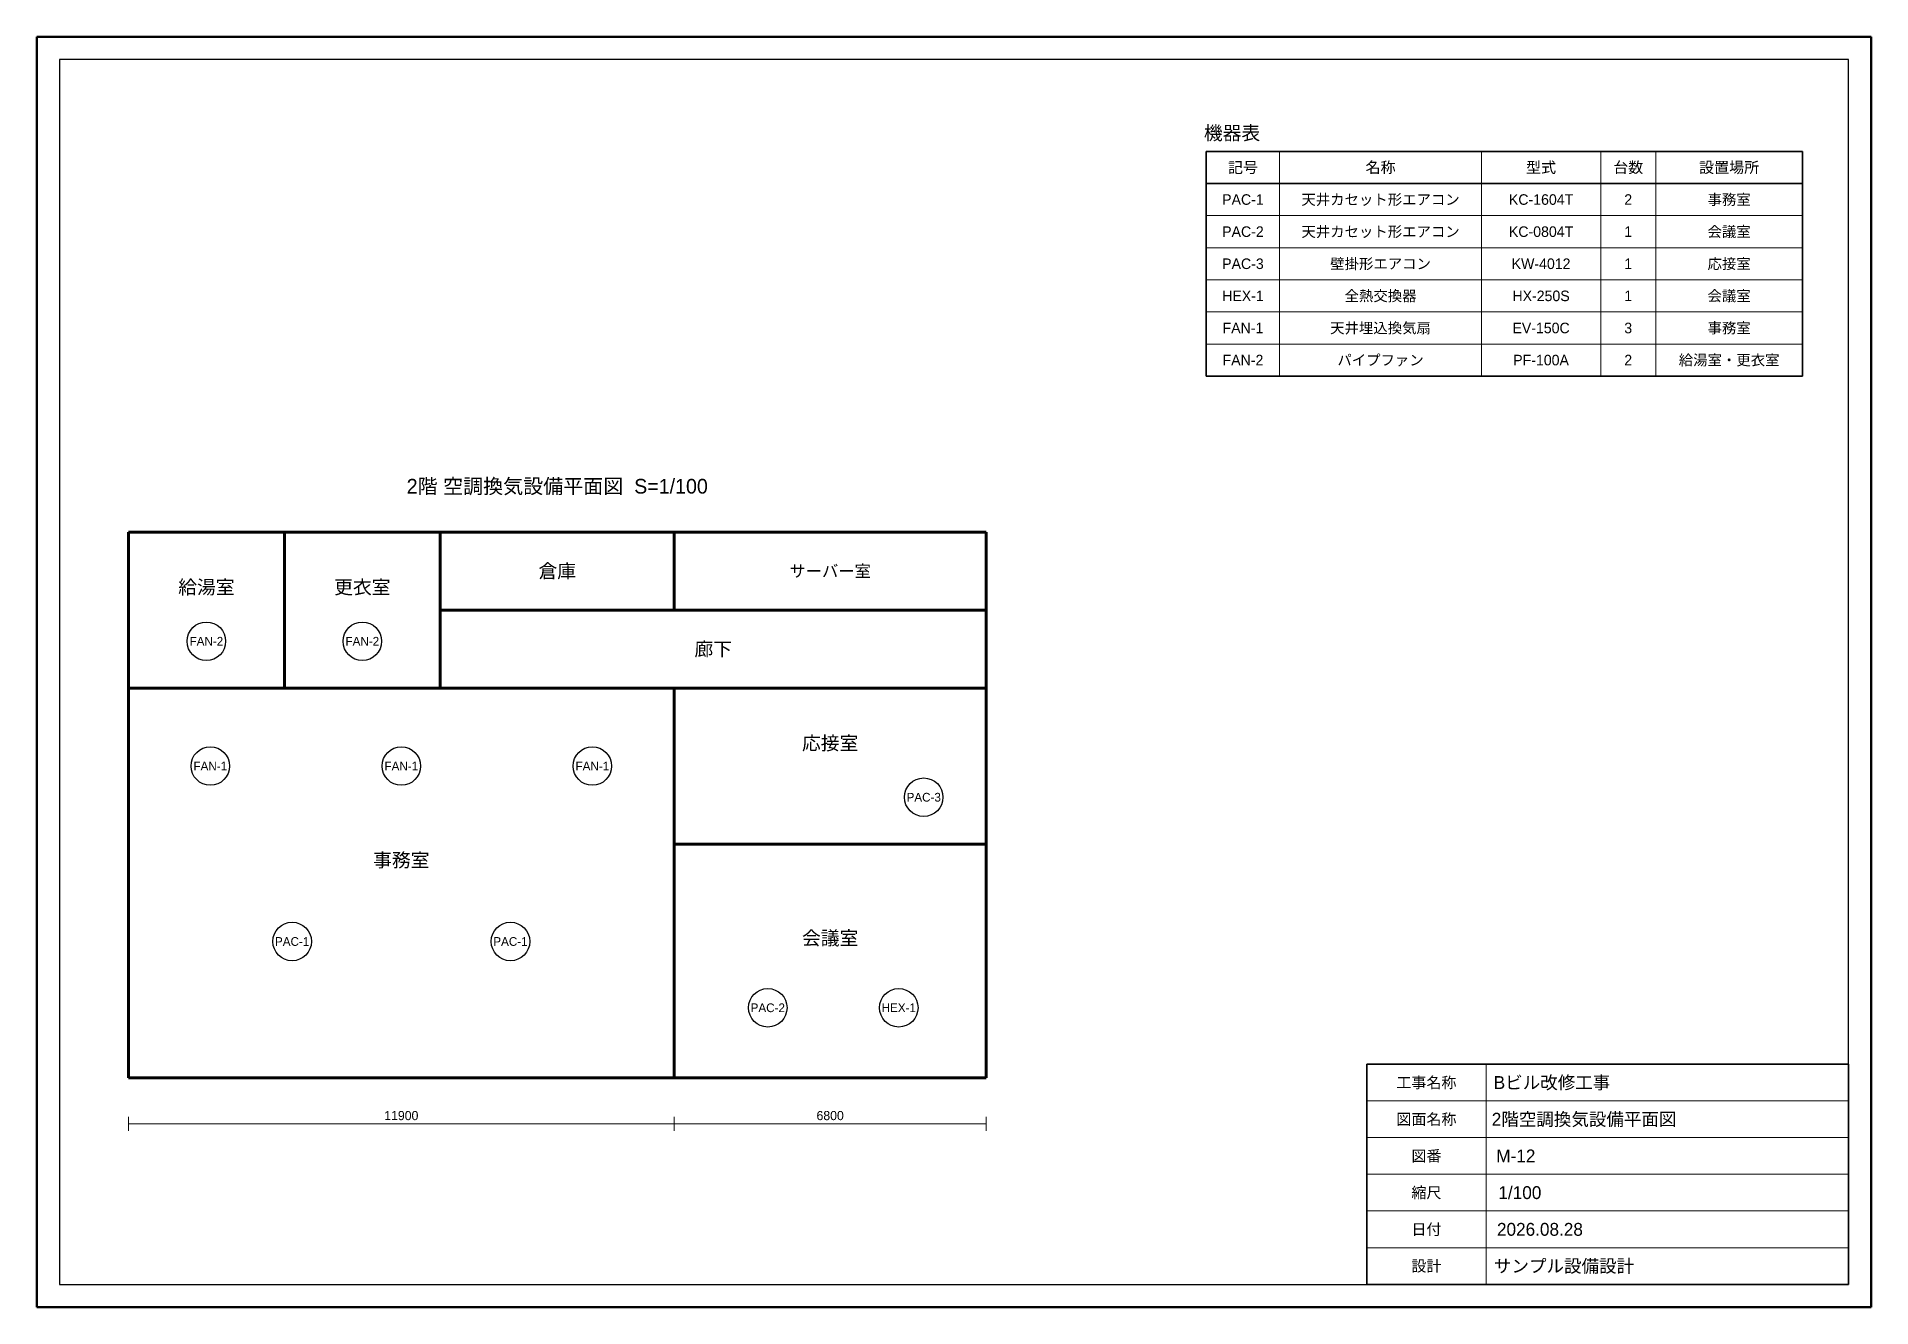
# Model space of a CAD drawing. Header units: metres. Extents: x 10 to 410, y 10 to 287.
import ezdxf
from ezdxf.enums import TextEntityAlignment as Align

# ---------------------------------------------------------------- set-up
doc = ezdxf.new("R2010")
doc.units = ezdxf.units.M
doc.styles.add('JP', font='BIZ-UDGothicR.ttc')

msp = doc.modelspace()

# ---------------------------------------------------------------- linework, layer by layer
at = {"lineweight": 50}
for p, q in [((410, 287), (10, 287)), ((10, 287), (10, 10)), ((410, 10), (410, 287)), ((10, 10), (410, 10))]:
    msp.add_line(p, q, dxfattribs=at)
at = {"lineweight": 25}
for p, q in [((405, 282), (15, 282)), ((15, 282), (15, 15)), ((405, 15), (405, 282)), ((15, 15), (405, 15))]:
    msp.add_line(p, q, dxfattribs=at)
at = {"lineweight": 35}
for p, q in [((395, 262), (265, 262)), ((265, 262), (265, 213)), ((395, 213), (395, 262)), ((265, 255), (395, 255)), ((265, 213), (395, 213)), ((405, 63), (300, 63)), ((300, 63), (300, 15)), ((405, 15), (405, 63)), ((300, 15), (405, 15))]:
    msp.add_line(p, q, dxfattribs=at)
at = {"lineweight": 18}
for p, q in [((281, 213), (281, 262)), ((325, 213), (325, 262)), ((351, 213), (351, 262)), ((363, 213), (363, 262)), ((326, 15), (326, 63)), ((300, 55), (405, 55)), ((300, 47), (405, 47)), ((300, 39), (405, 39)), ((300, 31), (405, 31)), ((300, 23), (405, 23))]:
    msp.add_line(p, q, dxfattribs=at)
at = {"lineweight": 13}
for p, q in [((265, 248), (395, 248)), ((265, 241), (395, 241)), ((265, 234), (395, 234)), ((265, 227), (395, 227)), ((265, 220), (395, 220)), ((30, 48.5), (30, 51.5)), ((30, 50), (149, 50)), ((149, 48.5), (149, 51.5)), ((149, 48.5), (149, 51.5)), ((149, 50), (217, 50)), ((217, 48.5), (217, 51.5))]:
    msp.add_line(p, q, dxfattribs=at)
at = {"lineweight": 60}
for p, q in [((64, 179), (30, 179)), ((30, 179), (30, 145)), ((64, 145), (64, 179)), ((98, 179), (64, 179)), ((64, 179), (64, 145)), ((98, 145), (98, 179)), ((149, 179), (98, 179)), ((98, 179), (98, 162)), ((149, 162), (149, 179)), ((217, 179), (149, 179)), ((149, 179), (149, 162)), ((217, 162), (217, 179)), ((217, 162), (98, 162)), ((98, 162), (98, 145)), ((98, 162), (149, 162)), ((149, 162), (217, 162)), ((217, 145), (217, 162)), ((149, 145), (30, 145)), ((30, 145), (30, 60)), ((30, 145), (64, 145)), ((64, 145), (98, 145)), ((98, 145), (217, 145)), ((149, 60), (149, 145)), ((217, 145), (149, 145)), ((149, 145), (149, 111)), ((217, 111), (217, 145)), ((217, 111), (149, 111)), ((149, 111), (149, 60)), ((149, 111), (217, 111)), ((217, 60), (217, 111)), ((30, 60), (149, 60)), ((149, 60), (217, 60))]:
    msp.add_line(p, q, dxfattribs=at)
for centre in [(47, 155.2), (81, 155.2), (47.85, 128), (89.5, 128), (131.15, 128), (203.4, 121.2), (65.7, 89.75), (113.3, 89.75), (169.4, 75.3), (197.96, 75.3)]:
    msp.add_circle(centre, 4.2)

# ---------------------------------------------------------------- texts
at = {"style": 'JP'}
for s, height, p in [('機器表', 3, (270.62, 266)), ('名称', 2.4, (303, 258.5)), ('型式', 2.4, (338, 258.5)), ('台数', 2.4, (357, 258.5)), ('設置場所', 2.4, (379, 258.5)), ('記号', 2.4, (273, 258.5)), ('PAC-1', 2.3, (273, 251.5)), ('天井カセット形エアコン', 2.3, (303, 251.5)), ('KC-1604T', 2.3, (338, 251.5)), ('2', 2.3, (357, 251.5)), ('事務室', 2.3, (379, 251.5)), ('PAC-2', 2.3, (273, 244.5)), ('天井カセット形エアコン', 2.3, (303, 244.5)), ('KC-0804T', 2.3, (338, 244.5)), ('1', 2.3, (357, 244.5)), ('会議室', 2.3, (379, 244.5)), ('PAC-3', 2.3, (273, 237.5)), ('壁掛形エアコン', 2.3, (303, 237.5)), ('KW-4012', 2.3, (338, 237.5)), ('1', 2.3, (357, 237.5)), ('応接室', 2.3, (379, 237.5)), ('HEX-1', 2.3, (273, 230.5)), ('全熱交換器', 2.3, (303, 230.5)), ('HX-250S', 2.3, (338, 230.5)), ('1', 2.3, (357, 230.5)), ('会議室', 2.3, (379, 230.5)), ('FAN-1', 2.3, (273, 223.5)), ('天井埋込換気扇', 2.3, (303, 223.5)), ('EV-150C', 2.3, (338, 223.5)), ('3', 2.3, (357, 223.5)), ('事務室', 2.3, (379, 223.5)), ('FAN-2', 2.3, (273, 216.5)), ('パイプファン', 2.3, (303, 216.5)), ('PF-100A', 2.3, (338, 216.5)), ('2', 2.3, (357, 216.5)), ('給湯室・更衣室', 2.3, (379, 216.5)), ('2階 空調換気設備平面図  S=1/100', 3.2, (123.5, 189)), ('倉庫', 3, (123.5, 170.5)), ('サーバー室', 2.6, (183, 170.5)), ('給湯室', 3, (47, 167)), ('更衣室', 3, (81, 167)), ('FAN-2', 1.9, (47, 155.2)), ('FAN-2', 1.9, (81, 155.2)), ('廊下', 3, (157.5, 153.5)), ('応接室', 3, (183, 133)), ('FAN-1', 1.9, (47.85, 128)), ('FAN-1', 1.9, (89.5, 128)), ('FAN-1', 1.9, (131.15, 128)), ('PAC-3', 1.9, (203.4, 121.2)), ('事務室', 3, (89.5, 107.5)), ('会議室', 3, (183, 90.5)), ('PAC-1', 1.9, (65.7, 89.75)), ('PAC-1', 1.9, (113.3, 89.75)), ('PAC-2', 1.9, (169.4, 75.3)), ('HEX-1', 1.9, (197.96, 75.3)), ('工事名称', 2.4, (313, 59)), ('Bビル改修工事', 2.8, (340.38, 59)), ('11900', 2, (89.5, 51.8)), ('6800', 2, (183, 51.8)), ('図面名称', 2.4, (313, 51)), ('2階空調換気設備平面図', 2.8, (347.38, 51)), ('図番', 2.4, (313, 43)), ('M-12', 2.8, (332.5, 43)), ('縮尺', 2.4, (313, 35)), ('1/100', 2.8, (333.38, 35)), ('日付', 2.4, (313, 27)), ('2026.08.28', 2.8, (337.75, 27)), ('設計', 2.4, (313, 19)), ('サンプル設備設計', 2.8, (343, 19))]:
    msp.add_text(s, height=height, dxfattribs=at).set_placement(p, align=Align.MIDDLE_CENTER)

doc.saveas('drawing.dxf')
